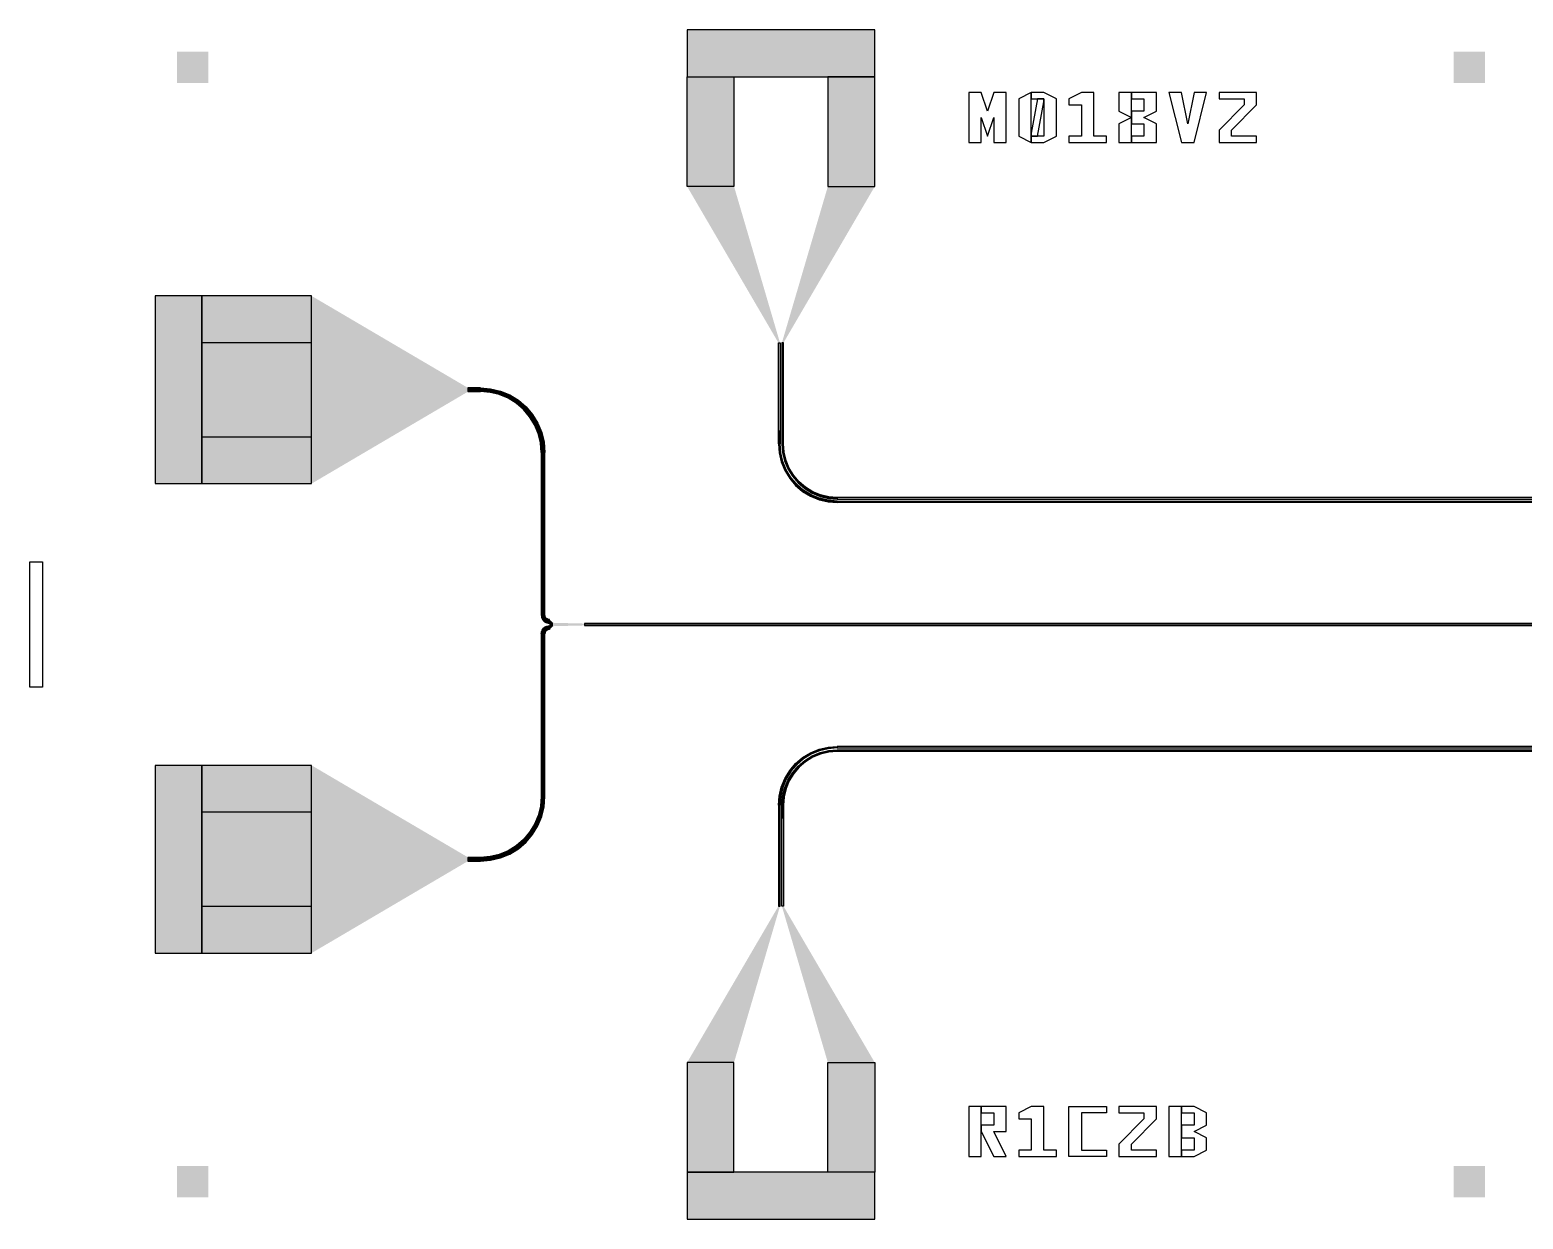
# Model space of a CAD drawing. Extents: x -200 to 7200, y -200 to 2100.
# Drawn here: x -200 to 2186, y 0 to 1900 of the extents above; entities that cross this region are included whole.
import ezdxf

# ---------------------------------------------------------------- set-up
doc = ezdxf.new("R2010")
doc.units = 0
doc.layers.add('GAP', color=1, linetype='continuous')
doc.layers.add('PIN', color=3, linetype='continuous')

# ---------------------------------------------------------------- blocks, each defined once
blk = doc.blocks.new('R1C2BGAP')
for points in [[(0, 1175), (75, 1175), (75, 1475), (0, 1475), (0, 1175)], [(75, 1175), (250, 1175), (250, 1475), (75, 1475), (75, 1175)], [(500, 1322), (520, 1322), (520, 1328), (500, 1328), (500, 1322)], [(520, 1328), (536.1, 1326.7), (551.8, 1323), (566.8, 1316.8), (580.5, 1308.3), (592.8, 1297.8), (603.3, 1285.5), (611.8, 1271.8), (618, 1256.8), (621.7, 1241.1), (623, 1225), (620, 1225), (618.8, 1240.6), (615.1, 1255.9), (609.1, 1270.4), (600.9, 1283.8), (590.7, 1295.7), (578.8, 1305.9), (565.4, 1314.1), (550.9, 1320.1), (535.6, 1323.8), (520, 1325), (520, 1328)], [(520, 1325), (535.6, 1323.8), (550.9, 1320.1), (565.4, 1314.1), (578.8, 1305.9), (590.7, 1295.7), (600.9, 1283.8), (609.1, 1270.4), (615.1, 1255.9), (618.8, 1240.6), (620, 1225), (617, 1225), (615.8, 1240.2), (612.3, 1255), (606.4, 1269), (598.5, 1282), (588.6, 1293.6), (577, 1303.5), (564, 1311.4), (550, 1317.3), (535.2, 1320.8), (520, 1322), (520, 1325)], [(617, 1225), (617, 965), (623, 965), (623, 1225), (617, 1225)], [(617, 965), (617.2, 963), (617.6, 961), (618.4, 959.1), (619.5, 957.4), (620.8, 955.8), (622.4, 954.5), (624.1, 953.4), (626, 952.6), (628, 952.2), (630, 952), (630, 955), (628.4, 955.1), (626.9, 955.5), (625.5, 956.1), (624.1, 956.9), (622.9, 957.9), (621.9, 959.1), (621.1, 960.5), (620.5, 961.9), (620.1, 963.4), (620, 965), (617, 965)], [(620, 965), (620.1, 963.4), (620.5, 961.9), (621.1, 960.5), (621.9, 959.1), (622.9, 957.9), (624.1, 956.9), (625.5, 956.1), (626.9, 955.5), (628.4, 955.1), (630, 955), (630, 958), (628.9, 958.1), (627.8, 958.3), (626.8, 958.8), (625.9, 959.3), (625.1, 960.1), (624.3, 960.9), (623.8, 961.8), (623.3, 962.8), (623.1, 963.9), (623, 965), (620, 965)], [(617, 935), (617.2, 937), (617.6, 939), (618.4, 940.9), (619.5, 942.6), (620.8, 944.2), (622.4, 945.5), (624.1, 946.6), (626, 947.4), (628, 947.8), (630, 948), (630, 945), (628.4, 944.9), (626.9, 944.5), (625.5, 943.9), (624.1, 943.1), (622.9, 942.1), (621.9, 940.9), (621.1, 939.5), (620.5, 938.1), (620.1, 936.6), (620, 935), (617, 935)], [(623, 675), (623, 935), (617, 935), (617, 675), (623, 675)], [(620, 935), (620.1, 936.6), (620.5, 938.1), (621.1, 939.5), (621.9, 940.9), (622.9, 942.1), (624.1, 943.1), (625.5, 943.9), (626.9, 944.5), (628.4, 944.9), (630, 945), (630, 942), (628.9, 941.9), (627.8, 941.7), (626.8, 941.2), (625.9, 940.7), (625.1, 939.9), (624.3, 939.1), (623.8, 938.2), (623.3, 937.2), (623.1, 936.1), (623, 935), (620, 935)], [(686, 948.5), (3196.5, 948.5), (3196.5, 951.5), (686, 951.5), (686, 948.5)], [(0, 425), (75, 425), (75, 725), (0, 725), (0, 425)], [(75, 425), (250, 425), (250, 725), (75, 725), (75, 425)], [(520, 572), (536.1, 573.3), (551.8, 577), (566.8, 583.2), (580.5, 591.7), (592.8, 602.2), (603.3, 614.5), (611.8, 628.2), (618, 643.2), (621.7, 658.9), (623, 675), (620, 675), (618.8, 659.4), (615.1, 644.1), (609.1, 629.6), (600.9, 616.2), (590.7, 604.3), (578.8, 594.1), (565.4, 585.9), (550.9, 579.9), (535.6, 576.2), (520, 575), (520, 572)], [(520, 575), (535.6, 576.2), (550.9, 579.9), (565.4, 585.9), (578.8, 594.1), (590.7, 604.3), (600.9, 616.2), (609.1, 629.6), (615.1, 644.1), (618.8, 659.4), (620, 675), (617, 675), (615.8, 659.8), (612.3, 645), (606.4, 631), (598.5, 618), (588.6, 606.4), (577, 596.5), (564, 588.6), (550, 582.7), (535.2, 579.2), (520, 578), (520, 575)], [(500, 572), (520, 572), (520, 578), (500, 578), (500, 572)]]:
    blk.add_lwpolyline(points)
for points in [[(0, 1175), (75, 1175), (0, 1475), (75, 1475)], [(75, 1175), (250, 1175), (75, 1475), (250, 1475)], [(250, 1325), (500, 1325), (250, 1475), (500, 1328)], [(250, 1325), (500, 1325), (250, 1175), (500, 1322)], [(500, 1322), (520, 1322), (500, 1328), (520, 1328)], [(520, 1325), (520, 1328), (535.6, 1323.8), (536.1, 1326.7)], [(520, 1322), (520, 1325), (535.2, 1320.8), (535.6, 1323.8)], [(535.2, 1320.8), (535.6, 1323.8), (550, 1317.3), (550.9, 1320.1)], [(535.6, 1323.8), (536.1, 1326.7), (550.9, 1320.1), (551.8, 1323)], [(550, 1317.3), (550.9, 1320.1), (564, 1311.4), (565.4, 1314.1)], [(550.9, 1320.1), (551.8, 1323), (565.4, 1314.1), (566.8, 1316.8)], [(564, 1311.4), (565.4, 1314.1), (577, 1303.5), (578.8, 1305.9)], [(565.4, 1314.1), (566.8, 1316.8), (578.8, 1305.9), (580.5, 1308.3)], [(577, 1303.5), (578.8, 1305.9), (588.6, 1293.6), (590.7, 1295.7)], [(578.8, 1305.9), (580.5, 1308.3), (590.7, 1295.7), (592.8, 1297.8)], [(588.6, 1293.6), (590.7, 1295.7), (598.5, 1282), (600.9, 1283.8)], [(590.7, 1295.7), (592.8, 1297.8), (600.9, 1283.8), (603.3, 1285.5)], [(598.5, 1282), (600.9, 1283.8), (606.4, 1269), (609.1, 1270.4)], [(600.9, 1283.8), (603.3, 1285.5), (609.1, 1270.4), (611.8, 1271.8)], [(606.4, 1269), (609.1, 1270.4), (612.3, 1255), (615.1, 1255.9)], [(609.1, 1270.4), (611.8, 1271.8), (615.1, 1255.9), (618, 1256.8)], [(612.3, 1255), (615.1, 1255.9), (615.8, 1240.2), (618.8, 1240.6)], [(615.1, 1255.9), (618, 1256.8), (618.8, 1240.6), (621.7, 1241.1)], [(615.8, 1240.2), (618.8, 1240.6), (617, 1225), (620, 1225)], [(618.8, 1240.6), (621.7, 1241.1), (620, 1225), (623, 1225)], [(617, 1225), (617, 965), (623, 1225), (623, 965)], [(620, 965), (617, 965), (620.1, 963.4), (617.2, 963)], [(620.1, 963.4), (617.2, 963), (620.5, 961.9), (617.6, 961)], [(620.5, 961.9), (617.6, 961), (621.1, 960.5), (618.4, 959.1)], [(621.1, 960.5), (618.4, 959.1), (621.9, 959.1), (619.5, 957.4)], [(621.9, 959.1), (619.5, 957.4), (622.9, 957.9), (620.8, 955.8)], [(623, 965), (620, 965), (623.1, 963.9), (620.1, 963.4)], [(623.1, 963.9), (620.1, 963.4), (623.3, 962.8), (620.5, 961.9)], [(623.3, 962.8), (620.5, 961.9), (623.8, 961.8), (621.1, 960.5)], [(622.9, 957.9), (620.8, 955.8), (624.1, 956.9), (622.4, 954.5)], [(623.8, 961.8), (621.1, 960.5), (624.3, 960.9), (621.9, 959.1)], [(624.3, 960.9), (621.9, 959.1), (625.1, 960.1), (622.9, 957.9)], [(624.1, 956.9), (622.4, 954.5), (625.5, 956.1), (624.1, 953.4)], [(625.1, 960.1), (622.9, 957.9), (625.9, 959.3), (624.1, 956.9)], [(625.9, 959.3), (624.1, 956.9), (626.8, 958.8), (625.5, 956.1)], [(625.5, 956.1), (624.1, 953.4), (626.9, 955.5), (626, 952.6)], [(626.8, 958.8), (625.5, 956.1), (627.8, 958.3), (626.9, 955.5)], [(626.9, 955.5), (626, 952.6), (628.4, 955.1), (628, 952.2)], [(627.8, 958.3), (626.9, 955.5), (628.9, 958.1), (628.4, 955.1)], [(628.4, 955.1), (628, 952.2), (630, 955), (630, 952)], [(628.9, 958.1), (628.4, 955.1), (630, 958), (630, 955)], [(630, 958), (636, 952.7), (630, 958), (636, 952.7)], [(630, 942), (636, 947.3), (630, 958), (636, 952.7)], [(620, 935), (617, 935), (620.1, 936.6), (617.2, 937)], [(623, 675), (623, 935), (617, 675), (617, 935)], [(620.1, 936.6), (617.2, 937), (620.5, 938.1), (617.6, 939)], [(620.5, 938.1), (617.6, 939), (621.1, 939.5), (618.4, 940.9)], [(621.1, 939.5), (618.4, 940.9), (621.9, 940.9), (619.5, 942.6)], [(621.9, 940.9), (619.5, 942.6), (622.9, 942.1), (620.8, 944.2)], [(623, 935), (620, 935), (623.1, 936.1), (620.1, 936.6)], [(623.1, 936.1), (620.1, 936.6), (623.3, 937.2), (620.5, 938.1)], [(623.3, 937.2), (620.5, 938.1), (623.8, 938.2), (621.1, 939.5)], [(622.9, 942.1), (620.8, 944.2), (624.1, 943.1), (622.4, 945.5)], [(623.8, 938.2), (621.1, 939.5), (624.3, 939.1), (621.9, 940.9)], [(624.3, 939.1), (621.9, 940.9), (625.1, 939.9), (622.9, 942.1)], [(624.1, 943.1), (622.4, 945.5), (625.5, 943.9), (624.1, 946.6)], [(625.1, 939.9), (622.9, 942.1), (625.9, 940.7), (624.1, 943.1)], [(625.5, 943.9), (624.1, 946.6), (626.9, 944.5), (626, 947.4)], [(625.9, 940.7), (624.1, 943.1), (626.8, 941.2), (625.5, 943.9)], [(626.8, 941.2), (625.5, 943.9), (627.8, 941.7), (626.9, 944.5)], [(626.9, 944.5), (626, 947.4), (628.4, 944.9), (628, 947.8)], [(627.8, 941.7), (626.9, 944.5), (628.9, 941.9), (628.4, 944.9)], [(628.4, 944.9), (628, 947.8), (630, 945), (630, 948)], [(628.9, 941.9), (628.4, 944.9), (630, 942), (630, 945)], [(630, 942), (636, 947.3), (630, 942), (636, 947.3)], [(636, 950), (686, 950), (636, 952.7), (686, 951.5)], [(636, 950), (686, 950), (636, 947.3), (686, 948.5)], [(686, 948.5), (3196.5, 948.5), (686, 951.5), (3196.5, 951.5)], [(0, 425), (75, 425), (0, 725), (75, 725)], [(75, 425), (250, 425), (75, 725), (250, 725)], [(250, 575), (500, 575), (250, 725), (500, 578)], [(615.8, 659.8), (618.8, 659.4), (617, 675), (620, 675)], [(618.8, 659.4), (621.7, 658.9), (620, 675), (623, 675)], [(606.4, 631), (609.1, 629.6), (612.3, 645), (615.1, 644.1)], [(612.3, 645), (615.1, 644.1), (615.8, 659.8), (618.8, 659.4)], [(615.1, 644.1), (618, 643.2), (618.8, 659.4), (621.7, 658.9)], [(598.5, 618), (600.9, 616.2), (606.4, 631), (609.1, 629.6)], [(600.9, 616.2), (603.3, 614.5), (609.1, 629.6), (611.8, 628.2)], [(609.1, 629.6), (611.8, 628.2), (615.1, 644.1), (618, 643.2)], [(564, 588.6), (565.4, 585.9), (577, 596.5), (578.8, 594.1)], [(577, 596.5), (578.8, 594.1), (588.6, 606.4), (590.7, 604.3)], [(578.8, 594.1), (580.5, 591.7), (590.7, 604.3), (592.8, 602.2)], [(588.6, 606.4), (590.7, 604.3), (598.5, 618), (600.9, 616.2)], [(590.7, 604.3), (592.8, 602.2), (600.9, 616.2), (603.3, 614.5)], [(250, 575), (500, 575), (250, 425), (500, 572)], [(500, 572), (520, 572), (500, 578), (520, 578)], [(520, 578), (520, 575), (535.2, 579.2), (535.6, 576.2)], [(520, 575), (520, 572), (535.6, 576.2), (536.1, 573.3)], [(535.2, 579.2), (535.6, 576.2), (550, 582.7), (550.9, 579.9)], [(535.6, 576.2), (536.1, 573.3), (550.9, 579.9), (551.8, 577)], [(550, 582.7), (550.9, 579.9), (564, 588.6), (565.4, 585.9)], [(550.9, 579.9), (551.8, 577), (565.4, 585.9), (566.8, 583.2)], [(565.4, 585.9), (566.8, 583.2), (578.8, 594.1), (580.5, 591.7)]]:
    blk.add_solid(points)
at = {"layer": 'gap'}
for points in [[(1300, 1720), (1320, 1720), (1320, 1760), (1330, 1730), (1340, 1760), (1340, 1720), (1360, 1720), (1360, 1800), (1340, 1800), (1330, 1770), (1320, 1800), (1300, 1800), (1300, 1720), (1300, 1720)], [(1380, 1730), (1400, 1720), (1400, 1800), (1380, 1790), (1380, 1730)], [(1400, 1720), (1420, 1720), (1440, 1730), (1440, 1790), (1420, 1800), (1400, 1800), (1400, 1790), (1420, 1790), (1420, 1730), (1400, 1730), (1400, 1720)], [(1400, 1730), (1410, 1730), (1420, 1785), (1420, 1790), (1410, 1790), (1400, 1735), (1400, 1730)], [(1460, 1720), (1520, 1720), (1520, 1730), (1500, 1730), (1500, 1800), (1480, 1800), (1460, 1790), (1460, 1780), (1480, 1780), (1480, 1730), (1460, 1730), (1460, 1720), (1460, 1720)], [(1540, 1720), (1560, 1720), (1560, 1800), (1540, 1800), (1540, 1770), (1560, 1760), (1540, 1750), (1540, 1720)], [(1560, 1720), (1600, 1720), (1600, 1750), (1580, 1760), (1600, 1770), (1600, 1800), (1560, 1800), (1560, 1790), (1580, 1790), (1580, 1770), (1560, 1770), (1560, 1750), (1580, 1750), (1580, 1730), (1560, 1730), (1560, 1720)], [(1640, 1720), (1660, 1720), (1680, 1800), (1660, 1800), (1650, 1750), (1640, 1800), (1620, 1800), (1640, 1720), (1640, 1720)], [(1700, 1720), (1760, 1720), (1760, 1730), (1720, 1730), (1720, 1740), (1760, 1780), (1760, 1800), (1700, 1800), (1700, 1790), (1740, 1790), (1740, 1780), (1700, 1740), (1700, 1720), (1700, 1720)], [(1300, 100), (1320, 100), (1320, 180), (1300, 180), (1300, 100)], [(1320, 140), (1340, 100), (1360, 100), (1340, 140), (1360, 140), (1360, 180), (1320, 180), (1320, 170), (1340, 170), (1340, 150), (1320, 150), (1320, 140)], [(1380, 100), (1440, 100), (1440, 110), (1420, 110), (1420, 180), (1400, 180), (1380, 170), (1380, 160), (1400, 160), (1400, 110), (1380, 110), (1380, 100), (1380, 100)], [(1460, 100), (1460, 180), (1520, 180), (1520, 170), (1480, 170), (1480, 110), (1520, 110), (1520, 100), (1460, 100), (1460, 100)], [(1540, 100), (1600, 100), (1600, 110), (1560, 110), (1560, 120), (1600, 160), (1600, 180), (1540, 180), (1540, 170), (1580, 170), (1580, 160), (1540, 120), (1540, 100), (1540, 100)], [(1620, 100), (1640, 100), (1640, 180), (1620, 180), (1620, 100)], [(1640, 100), (1660, 100), (1680, 110), (1680, 130), (1660, 140), (1680, 150), (1680, 170), (1660, 180), (1640, 180), (1640, 170), (1660, 170), (1660, 150), (1640, 150), (1640, 130), (1660, 130), (1660, 110), (1640, 110), (1640, 100)]]:
    blk.add_lwpolyline(points, dxfattribs=at)
blk = doc.blocks.new('R1C2BPIN')
for points in [[(75, 1250), (250, 1250), (250, 1400), (75, 1400), (75, 1250)], [(500, 1324), (520, 1324), (520, 1326), (500, 1326), (500, 1324)], [(520, 1326), (535.8, 1324.8), (551.2, 1321.1), (565.9, 1315), (579.4, 1306.7), (591.4, 1296.4), (601.7, 1284.4), (610, 1270.9), (616.1, 1256.2), (619.8, 1240.8), (621, 1225), (620, 1225), (618.8, 1240.6), (615.1, 1255.9), (609.1, 1270.4), (600.9, 1283.8), (590.7, 1295.7), (578.8, 1305.9), (565.4, 1314.1), (550.9, 1320.1), (535.6, 1323.8), (520, 1325), (520, 1326)], [(520, 1325), (535.6, 1323.8), (550.9, 1320.1), (565.4, 1314.1), (578.8, 1305.9), (590.7, 1295.7), (600.9, 1283.8), (609.1, 1270.4), (615.1, 1255.9), (618.8, 1240.6), (620, 1225), (619, 1225), (617.8, 1240.5), (614.2, 1255.6), (608.2, 1269.9), (600.1, 1283.2), (590, 1295), (578.2, 1305.1), (564.9, 1313.2), (550.6, 1319.2), (535.5, 1322.8), (520, 1324), (520, 1325)], [(619, 1225), (619, 965), (621, 965), (621, 1225), (619, 1225)], [(619, 965), (619.1, 963.3), (619.5, 961.6), (620.2, 960), (621.1, 958.5), (622.2, 957.2), (623.5, 956.1), (625, 955.2), (626.6, 954.5), (628.3, 954.1), (630, 954), (630, 955), (628.4, 955.1), (626.9, 955.5), (625.5, 956.1), (624.1, 956.9), (622.9, 957.9), (621.9, 959.1), (621.1, 960.5), (620.5, 961.9), (620.1, 963.4), (620, 965), (619, 965)], [(620, 965), (620.1, 963.4), (620.5, 961.9), (621.1, 960.5), (621.9, 959.1), (622.9, 957.9), (624.1, 956.9), (625.5, 956.1), (626.9, 955.5), (628.4, 955.1), (630, 955), (630, 956), (628.6, 956.1), (627.2, 956.4), (625.9, 957), (624.7, 957.7), (623.6, 958.6), (622.7, 959.7), (622, 960.9), (621.4, 962.2), (621.1, 963.6), (621, 965), (620, 965)], [(619, 935), (619.1, 936.7), (619.5, 938.4), (620.2, 940), (621.1, 941.5), (622.2, 942.8), (623.5, 943.9), (625, 944.8), (626.6, 945.5), (628.3, 945.9), (630, 946), (630, 945), (628.4, 944.9), (626.9, 944.5), (625.5, 943.9), (624.1, 943.1), (622.9, 942.1), (621.9, 940.9), (621.1, 939.5), (620.5, 938.1), (620.1, 936.6), (620, 935), (619, 935)], [(621, 675), (621, 935), (619, 935), (619, 675), (621, 675)], [(620, 935), (620.1, 936.6), (620.5, 938.1), (621.1, 939.5), (621.9, 940.9), (622.9, 942.1), (624.1, 943.1), (625.5, 943.9), (626.9, 944.5), (628.4, 944.9), (630, 945), (630, 944), (628.6, 943.9), (627.2, 943.6), (625.9, 943), (624.7, 942.3), (623.6, 941.4), (622.7, 940.3), (622, 939.1), (621.4, 937.8), (621.1, 936.4), (621, 935), (620, 935)], [(686, 949), (3196.5, 949), (3196.5, 951), (686, 951), (686, 949)], [(520, 574), (535.8, 575.2), (551.2, 578.9), (565.9, 585), (579.4, 593.3), (591.4, 603.6), (601.7, 615.6), (610, 629.1), (616.1, 643.8), (619.8, 659.2), (621, 675), (620, 675), (618.8, 659.4), (615.1, 644.1), (609.1, 629.6), (600.9, 616.2), (590.7, 604.3), (578.8, 594.1), (565.4, 585.9), (550.9, 579.9), (535.6, 576.2), (520, 575), (520, 574)], [(520, 575), (535.6, 576.2), (550.9, 579.9), (565.4, 585.9), (578.8, 594.1), (590.7, 604.3), (600.9, 616.2), (609.1, 629.6), (615.1, 644.1), (618.8, 659.4), (620, 675), (619, 675), (617.8, 659.5), (614.2, 644.4), (608.2, 630.1), (600.1, 616.8), (590, 605), (578.2, 594.9), (564.9, 586.8), (550.6, 580.8), (535.5, 577.2), (520, 576), (520, 575)], [(75, 500), (250, 500), (250, 650), (75, 650), (75, 500)], [(500, 574), (520, 574), (520, 576), (500, 576), (500, 574)]]:
    blk.add_lwpolyline(points)
for points in [[(75, 1250), (250, 1250), (75, 1400), (250, 1400)], [(250, 1325), (500, 1325), (250, 1400), (500, 1326)], [(250, 1325), (500, 1325), (250, 1250), (500, 1324)], [(500, 1324), (520, 1324), (500, 1326), (520, 1326)], [(520, 1325), (520, 1326), (535.6, 1323.8), (535.8, 1324.8)], [(520, 1324), (520, 1325), (535.5, 1322.8), (535.6, 1323.8)], [(535.5, 1322.8), (535.6, 1323.8), (550.6, 1319.2), (550.9, 1320.1)], [(535.6, 1323.8), (535.8, 1324.8), (550.9, 1320.1), (551.2, 1321.1)], [(550.6, 1319.2), (550.9, 1320.1), (564.9, 1313.2), (565.4, 1314.1)], [(550.9, 1320.1), (551.2, 1321.1), (565.4, 1314.1), (565.9, 1315)], [(564.9, 1313.2), (565.4, 1314.1), (578.2, 1305.1), (578.8, 1305.9)], [(565.4, 1314.1), (565.9, 1315), (578.8, 1305.9), (579.4, 1306.7)], [(578.2, 1305.1), (578.8, 1305.9), (590, 1295), (590.7, 1295.7)], [(578.8, 1305.9), (579.4, 1306.7), (590.7, 1295.7), (591.4, 1296.4)], [(590, 1295), (590.7, 1295.7), (600.1, 1283.2), (600.9, 1283.8)], [(590.7, 1295.7), (591.4, 1296.4), (600.9, 1283.8), (601.7, 1284.4)], [(600.1, 1283.2), (600.9, 1283.8), (608.2, 1269.9), (609.1, 1270.4)], [(600.9, 1283.8), (601.7, 1284.4), (609.1, 1270.4), (610, 1270.9)], [(608.2, 1269.9), (609.1, 1270.4), (614.2, 1255.6), (615.1, 1255.9)], [(609.1, 1270.4), (610, 1270.9), (615.1, 1255.9), (616.1, 1256.2)], [(614.2, 1255.6), (615.1, 1255.9), (617.8, 1240.5), (618.8, 1240.6)], [(615.1, 1255.9), (616.1, 1256.2), (618.8, 1240.6), (619.8, 1240.8)], [(617.8, 1240.5), (618.8, 1240.6), (619, 1225), (620, 1225)], [(618.8, 1240.6), (619.8, 1240.8), (620, 1225), (621, 1225)], [(619, 1225), (619, 965), (621, 1225), (621, 965)], [(620, 965), (619, 965), (620.1, 963.4), (619.1, 963.3)], [(620.1, 963.4), (619.1, 963.3), (620.5, 961.9), (619.5, 961.6)], [(620.5, 961.9), (619.5, 961.6), (621.1, 960.5), (620.2, 960)], [(621, 965), (620, 965), (621.1, 963.6), (620.1, 963.4)], [(621.1, 963.6), (620.1, 963.4), (621.4, 962.2), (620.5, 961.9)], [(621.1, 960.5), (620.2, 960), (621.9, 959.1), (621.1, 958.5)], [(621.4, 962.2), (620.5, 961.9), (622, 960.9), (621.1, 960.5)], [(622, 960.9), (621.1, 960.5), (622.7, 959.7), (621.9, 959.1)], [(621.9, 959.1), (621.1, 958.5), (622.9, 957.9), (622.2, 957.2)], [(622.7, 959.7), (621.9, 959.1), (623.6, 958.6), (622.9, 957.9)], [(622.9, 957.9), (622.2, 957.2), (624.1, 956.9), (623.5, 956.1)], [(623.6, 958.6), (622.9, 957.9), (624.7, 957.7), (624.1, 956.9)], [(624.1, 956.9), (623.5, 956.1), (625.5, 956.1), (625, 955.2)], [(624.7, 957.7), (624.1, 956.9), (625.9, 957), (625.5, 956.1)], [(625.5, 956.1), (625, 955.2), (626.9, 955.5), (626.6, 954.5)], [(625.9, 957), (625.5, 956.1), (627.2, 956.4), (626.9, 955.5)], [(626.9, 955.5), (626.6, 954.5), (628.4, 955.1), (628.3, 954.1)], [(627.2, 956.4), (626.9, 955.5), (628.6, 956.1), (628.4, 955.1)], [(628.4, 955.1), (628.3, 954.1), (630, 955), (630, 954)], [(628.6, 956.1), (628.4, 955.1), (630, 956), (630, 955)], [(630, 954), (636, 950.5), (630, 956), (636, 951.7)], [(620, 935), (619, 935), (620.1, 936.6), (619.1, 936.7)], [(621, 675), (621, 935), (619, 675), (619, 935)], [(620.1, 936.6), (619.1, 936.7), (620.5, 938.1), (619.5, 938.4)], [(620.5, 938.1), (619.5, 938.4), (621.1, 939.5), (620.2, 940)], [(621, 935), (620, 935), (621.1, 936.4), (620.1, 936.6)], [(621.1, 936.4), (620.1, 936.6), (621.4, 937.8), (620.5, 938.1)], [(621.1, 939.5), (620.2, 940), (621.9, 940.9), (621.1, 941.5)], [(621.4, 937.8), (620.5, 938.1), (622, 939.1), (621.1, 939.5)], [(621.9, 940.9), (621.1, 941.5), (622.9, 942.1), (622.2, 942.8)], [(622, 939.1), (621.1, 939.5), (622.7, 940.3), (621.9, 940.9)], [(622.7, 940.3), (621.9, 940.9), (623.6, 941.4), (622.9, 942.1)], [(622.9, 942.1), (622.2, 942.8), (624.1, 943.1), (623.5, 943.9)], [(623.6, 941.4), (622.9, 942.1), (624.7, 942.3), (624.1, 943.1)], [(624.1, 943.1), (623.5, 943.9), (625.5, 943.9), (625, 944.8)], [(624.7, 942.3), (624.1, 943.1), (625.9, 943), (625.5, 943.9)], [(625.5, 943.9), (625, 944.8), (626.9, 944.5), (626.6, 945.5)], [(625.9, 943), (625.5, 943.9), (627.2, 943.6), (626.9, 944.5)], [(626.9, 944.5), (626.6, 945.5), (628.4, 944.9), (628.3, 945.9)], [(627.2, 943.6), (626.9, 944.5), (628.6, 943.9), (628.4, 944.9)], [(628.4, 944.9), (628.3, 945.9), (630, 945), (630, 946)], [(628.6, 943.9), (628.4, 944.9), (630, 944), (630, 945)], [(630, 946), (636, 949.5), (630, 944), (636, 948.3)], [(636, 950), (686, 950), (636, 951.7), (686, 951)], [(636, 950), (686, 950), (636, 948.3), (686, 949)], [(686, 949), (3196.5, 949), (686, 951), (3196.5, 951)], [(617.8, 659.5), (618.8, 659.4), (619, 675), (620, 675)], [(618.8, 659.4), (619.8, 659.2), (620, 675), (621, 675)], [(75, 500), (250, 500), (75, 650), (250, 650)], [(250, 575), (500, 575), (250, 650), (500, 576)], [(608.2, 630.1), (609.1, 629.6), (614.2, 644.4), (615.1, 644.1)], [(614.2, 644.4), (615.1, 644.1), (617.8, 659.5), (618.8, 659.4)], [(615.1, 644.1), (616.1, 643.8), (618.8, 659.4), (619.8, 659.2)], [(600.1, 616.8), (600.9, 616.2), (608.2, 630.1), (609.1, 629.6)], [(600.9, 616.2), (601.7, 615.6), (609.1, 629.6), (610, 629.1)], [(609.1, 629.6), (610, 629.1), (615.1, 644.1), (616.1, 643.8)], [(578.2, 594.9), (578.8, 594.1), (590, 605), (590.7, 604.3)], [(578.8, 594.1), (579.4, 593.3), (590.7, 604.3), (591.4, 603.6)], [(590, 605), (590.7, 604.3), (600.1, 616.8), (600.9, 616.2)], [(590.7, 604.3), (591.4, 603.6), (600.9, 616.2), (601.7, 615.6)], [(250, 575), (500, 575), (250, 500), (500, 574)], [(500, 574), (520, 574), (500, 576), (520, 576)], [(520, 576), (520, 575), (535.5, 577.2), (535.6, 576.2)], [(520, 575), (520, 574), (535.6, 576.2), (535.8, 575.2)], [(535.5, 577.2), (535.6, 576.2), (550.6, 580.8), (550.9, 579.9)], [(535.6, 576.2), (535.8, 575.2), (550.9, 579.9), (551.2, 578.9)], [(550.6, 580.8), (550.9, 579.9), (564.9, 586.8), (565.4, 585.9)], [(550.9, 579.9), (551.2, 578.9), (565.4, 585.9), (565.9, 585)], [(564.9, 586.8), (565.4, 585.9), (578.2, 594.9), (578.8, 594.1)], [(565.4, 585.9), (565.9, 585), (578.8, 594.1), (579.4, 593.3)]]:
    blk.add_solid(points)
blk = doc.blocks.new('R1C2B')
for points in [[(850, 1900), (850, 1825), (1150, 1825), (1150, 1900), (850, 1900)], [(925, 1825), (925, 1650), (850, 1650), (850, 1825), (925, 1825)], [(1075, 1825), (1075, 1650), (1150, 1650), (1150, 1825), (1075, 1825)], [(998.5, 1400), (998.5, 1258.8), (996, 1258.8), (996, 1400), (998.5, 1400)], [(1001.5, 1400), (1001.5, 1258.8), (1004, 1258.8), (1004, 1400), (1001.5, 1400)], [(998.5, 1258.8), (998.5, 1238.8), (996, 1238.8), (996, 1258.8), (998.5, 1258.8)], [(1001.5, 1258.8), (1001.5, 1238.8), (1004, 1238.8), (1004, 1258.8), (1001.5, 1258.8)], [(996, 1238.8), (997.2, 1224.1), (1000.6, 1209.7), (1006.2, 1196.1), (1014, 1183.5), (1023.5, 1172.3), (1034.7, 1162.7), (1047.3, 1155), (1061, 1149.4), (1075.3, 1146), (1090, 1144.8), (1090, 1147.3), (1075.7, 1148.4), (1061.7, 1151.8), (1048.5, 1157.3), (1036.2, 1164.8), (1025.3, 1174.1), (1016, 1185), (1008.5, 1197.3), (1003, 1210.5), (999.6, 1224.5), (998.5, 1238.8), (996, 1238.8)], [(1001.5, 1238.8), (1002.6, 1225), (1005.8, 1211.4), (1011.1, 1198.6), (1018.4, 1186.8), (1027.4, 1176.2), (1038, 1167.2), (1049.8, 1159.9), (1062.7, 1154.6), (1076.2, 1151.4), (1090, 1150.3), (1090, 1152.8), (1076.5, 1153.9), (1063.4, 1157), (1051, 1162.2), (1039.5, 1169.2), (1029.2, 1178), (1020.4, 1188.2), (1013.4, 1199.8), (1008.2, 1212.2), (1005.1, 1225.3), (1004, 1238.8), (1001.5, 1238.8)], [(1090, 1150.3), (3034, 1150.3), (3034, 1152.8), (1090, 1152.8), (1090, 1150.3)], [(1090, 1147.3), (3034, 1147.3), (3034, 1144.8), (1090, 1144.8), (1090, 1147.3)], [(996, 661.2), (997.2, 675.9), (1000.6, 690.3), (1006.2, 703.9), (1014, 716.5), (1023.5, 727.7), (1034.7, 737.3), (1047.3, 745), (1061, 750.6), (1075.3, 754), (1090, 755.2), (1090, 752.7), (1075.7, 751.6), (1061.7, 748.2), (1048.5, 742.7), (1036.2, 735.2), (1025.3, 725.9), (1016, 715), (1008.5, 702.7), (1003, 689.5), (999.6, 675.5), (998.5, 661.2), (996, 661.2)], [(1001.5, 661.2), (1002.6, 675), (1005.8, 688.6), (1011.1, 701.4), (1018.4, 713.2), (1027.4, 723.8), (1038, 732.8), (1049.8, 740.1), (1062.7, 745.4), (1076.2, 748.6), (1090, 749.7), (1090, 747.2), (1076.5, 746.1), (1063.4, 743), (1051, 737.8), (1039.5, 730.8), (1029.2, 722), (1020.4, 711.8), (1013.4, 700.2), (1008.2, 687.8), (1005.1, 674.7), (1004, 661.2), (1001.5, 661.2)], [(1090, 752.7), (3034, 752.7), (3034, 755.2), (1090, 755.2), (1090, 752.7)], [(1090, 749.7), (3034, 749.7), (3034, 747.2), (1090, 747.2), (1090, 749.7)], [(998.5, 641.2), (998.5, 661.2), (996, 661.2), (996, 641.2), (998.5, 641.2)], [(1001.5, 641.2), (1001.5, 661.2), (1004, 661.2), (1004, 641.2), (1001.5, 641.2)], [(998.5, 500), (998.5, 641.2), (996, 641.2), (996, 500), (998.5, 500)], [(1001.5, 500), (1001.5, 641.2), (1004, 641.2), (1004, 500), (1001.5, 500)], [(925, 75), (925, 250), (850, 250), (850, 75), (925, 75)], [(1075, 75), (1075, 250), (1150, 250), (1150, 75), (1075, 75)], [(1150, 0), (1150, 75), (850, 75), (850, 0), (1150, 0)]]:
    blk.add_lwpolyline(points)
for points in [[(850, 1900), (850, 1825), (1150, 1900), (1150, 1825)], [(925, 1825), (925, 1650), (850, 1825), (850, 1650)], [(1075, 1825), (1075, 1650), (1150, 1825), (1150, 1650)], [(925, 1650), (998.5, 1400), (850, 1650), (996, 1400)], [(1075, 1650), (1001.5, 1400), (1150, 1650), (1004, 1400)], [(998.5, 1400), (998.5, 1258.8), (996, 1400), (996, 1258.8)], [(1001.5, 1400), (1001.5, 1258.8), (1004, 1400), (1004, 1258.8)], [(998.5, 1258.8), (998.5, 1238.8), (996, 1258.8), (996, 1238.8)], [(1001.5, 1258.8), (1001.5, 1238.8), (1004, 1258.8), (1004, 1238.8)], [(998.5, 1238.8), (996, 1238.8), (999.6, 1224.5), (997.2, 1224.1)], [(999.6, 1224.5), (997.2, 1224.1), (1003, 1210.5), (1000.6, 1209.7)], [(1004, 1238.8), (1001.5, 1238.8), (1005.1, 1225.3), (1002.6, 1225)], [(1005.1, 1225.3), (1002.6, 1225), (1008.2, 1212.2), (1005.8, 1211.4)], [(1003, 1210.5), (1000.6, 1209.7), (1008.5, 1197.3), (1006.2, 1196.1)], [(1008.2, 1212.2), (1005.8, 1211.4), (1013.4, 1199.8), (1011.1, 1198.6)], [(1008.5, 1197.3), (1006.2, 1196.1), (1016, 1185), (1014, 1183.5)], [(1013.4, 1199.8), (1011.1, 1198.6), (1020.4, 1188.2), (1018.4, 1186.8)], [(1016, 1185), (1014, 1183.5), (1025.3, 1174.1), (1023.5, 1172.3)], [(1020.4, 1188.2), (1018.4, 1186.8), (1029.2, 1178), (1027.4, 1176.2)], [(1025.3, 1174.1), (1023.5, 1172.3), (1036.2, 1164.8), (1034.7, 1162.7)], [(1029.2, 1178), (1027.4, 1176.2), (1039.5, 1169.2), (1038, 1167.2)], [(1039.5, 1169.2), (1038, 1167.2), (1051, 1162.2), (1049.8, 1159.9)], [(1036.2, 1164.8), (1034.7, 1162.7), (1048.5, 1157.3), (1047.3, 1155)], [(1048.5, 1157.3), (1047.3, 1155), (1061.7, 1151.8), (1061, 1149.4)], [(1051, 1162.2), (1049.8, 1159.9), (1063.4, 1157), (1062.7, 1154.6)], [(1061.7, 1151.8), (1061, 1149.4), (1075.7, 1148.4), (1075.3, 1146)], [(1063.4, 1157), (1062.7, 1154.6), (1076.5, 1153.9), (1076.2, 1151.4)], [(1075.7, 1148.4), (1075.3, 1146), (1090, 1147.3), (1090, 1144.8)], [(1076.5, 1153.9), (1076.2, 1151.4), (1090, 1152.8), (1090, 1150.3)], [(1090, 1150.3), (3034, 1150.3), (1090, 1152.8), (3034, 1152.8)], [(1090, 1147.3), (3034, 1147.3), (1090, 1144.8), (3034, 1144.8)], [(1036.2, 735.2), (1034.7, 737.3), (1048.5, 742.7), (1047.3, 745)], [(1039.5, 730.8), (1038, 732.8), (1051, 737.8), (1049.8, 740.1)], [(1048.5, 742.7), (1047.3, 745), (1061.7, 748.2), (1061, 750.6)], [(1051, 737.8), (1049.8, 740.1), (1063.4, 743), (1062.7, 745.4)], [(1061.7, 748.2), (1061, 750.6), (1075.7, 751.6), (1075.3, 754)], [(1063.4, 743), (1062.7, 745.4), (1076.5, 746.1), (1076.2, 748.6)], [(1075.7, 751.6), (1075.3, 754), (1090, 752.7), (1090, 755.2)], [(1076.5, 746.1), (1076.2, 748.6), (1090, 747.2), (1090, 749.7)], [(1090, 752.7), (3034, 752.7), (1090, 755.2), (3034, 755.2)], [(1090, 749.7), (3034, 749.7), (1090, 747.2), (3034, 747.2)], [(1008.5, 702.7), (1006.2, 703.9), (1016, 715), (1014, 716.5)], [(1016, 715), (1014, 716.5), (1025.3, 725.9), (1023.5, 727.7)], [(1020.4, 711.8), (1018.4, 713.2), (1029.2, 722), (1027.4, 723.8)], [(1025.3, 725.9), (1023.5, 727.7), (1036.2, 735.2), (1034.7, 737.3)], [(1029.2, 722), (1027.4, 723.8), (1039.5, 730.8), (1038, 732.8)], [(1003, 689.5), (1000.6, 690.3), (1008.5, 702.7), (1006.2, 703.9)], [(1008.2, 687.8), (1005.8, 688.6), (1013.4, 700.2), (1011.1, 701.4)], [(1013.4, 700.2), (1011.1, 701.4), (1020.4, 711.8), (1018.4, 713.2)], [(998.5, 661.2), (996, 661.2), (999.6, 675.5), (997.2, 675.9)], [(999.6, 675.5), (997.2, 675.9), (1003, 689.5), (1000.6, 690.3)], [(1004, 661.2), (1001.5, 661.2), (1005.1, 674.7), (1002.6, 675)], [(1005.1, 674.7), (1002.6, 675), (1008.2, 687.8), (1005.8, 688.6)], [(998.5, 641.2), (998.5, 661.2), (996, 641.2), (996, 661.2)], [(1001.5, 641.2), (1001.5, 661.2), (1004, 641.2), (1004, 661.2)], [(998.5, 500), (998.5, 641.2), (996, 500), (996, 641.2)], [(1001.5, 500), (1001.5, 641.2), (1004, 500), (1004, 641.2)], [(925, 250), (998.5, 500), (850, 250), (996, 500)], [(1075, 250), (1001.5, 500), (1150, 250), (1004, 500)], [(925, 75), (925, 250), (850, 75), (850, 250)], [(1075, 75), (1075, 250), (1150, 75), (1150, 250)], [(1150, 0), (1150, 75), (850, 0), (850, 75)]]:
    blk.add_solid(points)
at = {"layer": 'gap'}
blk.add_lwpolyline([(-200, 850), (-200, 1050), (-180, 1050), (-180, 850), (-200, 850)], dxfattribs=at)
for points in [[(35, 1865), (35, 1840), (85, 1865), (85, 1840)], [(85, 1865), (85, 1840), (35, 1865), (35, 1840)], [(35, 1865), (60, 1865), (35, 1815), (60, 1815)], [(85, 1815), (60, 1815), (85, 1865), (60, 1865)], [(2075, 1815), (2100, 1815), (2075, 1865), (2100, 1865)], [(2125, 1865), (2125, 1840), (2075, 1865), (2075, 1840)], [(2075, 1865), (2100, 1865), (2075, 1815), (2100, 1815)], [(2075, 1815), (2075, 1840), (2125, 1815), (2125, 1840)], [(35, 35), (60, 35), (35, 85), (60, 85)], [(85, 85), (85, 60), (35, 85), (35, 60)], [(35, 85), (60, 85), (35, 35), (60, 35)], [(2075, 35), (2100, 35), (2075, 85), (2100, 85)], [(2125, 85), (2125, 60), (2075, 85), (2075, 60)], [(2075, 85), (2100, 85), (2075, 35), (2100, 35)], [(35, 35), (35, 60), (85, 35), (85, 60)], [(2075, 35), (2075, 60), (2125, 35), (2125, 60)]]:
    blk.add_solid(points, dxfattribs=at)

msp = doc.modelspace()

# ---------------------------------------------------------------- block references
msp.add_blockref('R1C2B', (0, 0))
at = {"layer": 'gap'}
msp.add_blockref('R1C2BGAP', (0, 0), dxfattribs=at)
at = {"layer": 'pin'}
msp.add_blockref('R1C2BPIN', (0, 0), dxfattribs=at)

doc.saveas('drawing.dxf')
